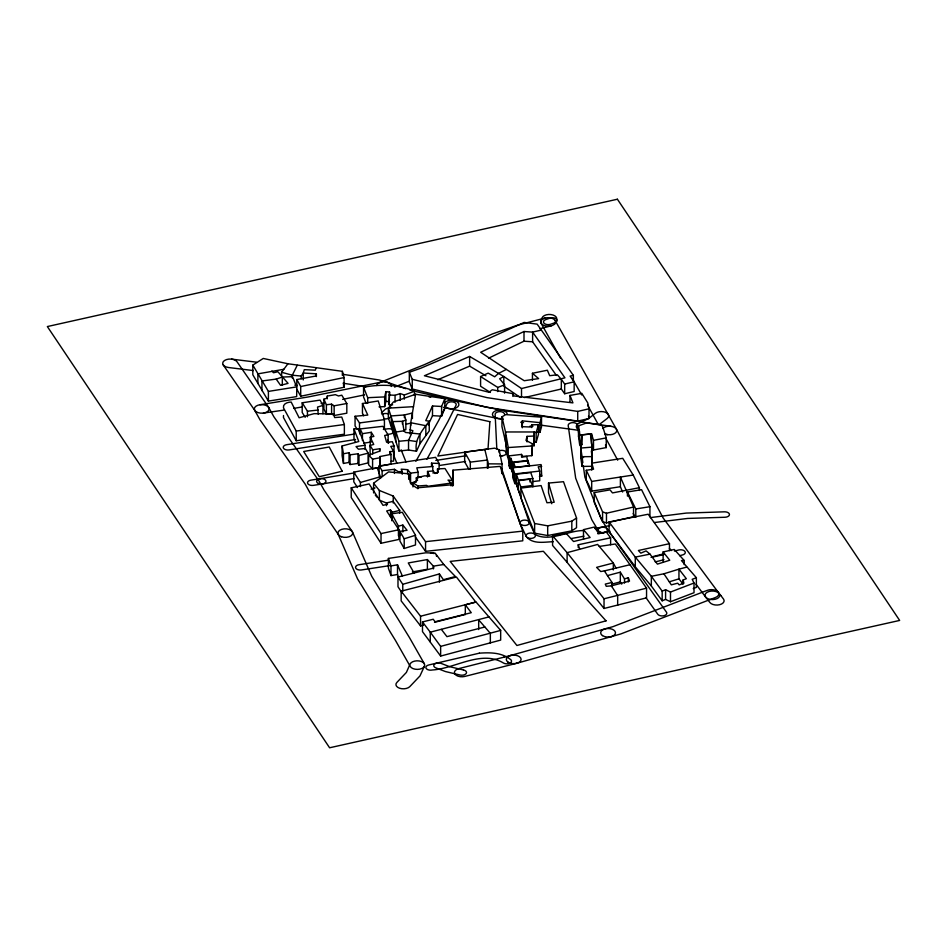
<?xml version="1.0" encoding="UTF-8"?>
<svg xmlns="http://www.w3.org/2000/svg" width="947" height="947" viewBox="0 0 947 947"><rect width="100%" height="100%" fill="white"/><g stroke="black" fill="none" stroke-linecap="round" stroke-linejoin="round"><path stroke-width="1.42" d="M591.958 466.315L592.053 447.126L590.455 434.034L581.849 434.933L580.748 457.732L582.074 466.386L591.958 466.315L592.053 447.126L580.748 448.038L582.074 456.691L582.074 466.386M531.338 445.859L534.191 445.706L534.262 431.974L505.509 431.962L501.946 416.869L505.757 414.608L541.53 417.177L541.53 426.872L539.956 432.341L537.02 432.045M534.191 445.706L534.262 431.974L536.144 432.59L536.144 442.285L534.262 441.657M327.686 414.289L331.592 413.863L334.137 415.508L346.815 413.2L346.815 403.505L341.772 395.183L338.517 395.976L335.368 394.662L327.307 396.047L327.177 398.166L323.91 399.196L323.91 408.879L326.384 414.443L326.384 404.748L323.91 399.196M581.233 451.908L580.748 457.732L583.577 457.508M541.53 417.177L539.956 422.646L522.33 420.859L521.702 426.671L531.764 427.038L531.705 424.824L538.464 424.67L538.464 434.353L536.144 442.285M409.98 433.892L410.749 422.729L415.603 394.272L444.853 398.651L444.853 408.346L441.598 416.171L432.507 415.662L428.21 424.99M283.496 415.532L283.473 417.532L296.222 440.746L344.365 434.211L344.365 424.516L341.737 417.047L334.646 417.556L333.581 413.886L314.073 413.673L299.122 417.769L291.191 402.073C287.924 402.025 282.644 403.647 283.473 407.837L296.222 431.051L296.222 440.746M388.14 443.291L388.14 434.981L382.872 426.316L360.168 428.92L362.429 433.69L371.271 432.294L373.887 436.413L370.253 437.206L373.734 444.439L370.088 445.457L372.716 449.778L379.83 448.736L379.51 451.186L368.608 455.164L368.608 464.847L372.585 468.836L379.865 467.463M379.865 466.078L380.043 456.537L390.993 454.359L389.927 451.577L393.597 451.447L393.597 461.142L391.147 461.225M392.65 404.854L389.051 404.677L389.548 391.987L385.879 391.667L384.671 396.911L384.671 406.606L379.025 406.867M389.051 404.677L389.548 391.987M384.671 406.606L385.879 401.362L385.879 391.667M534.191 436.011L527.053 436.389L526.011 440.414L532.474 443.823L531.812 455.661L521.785 456.466M536.144 432.59L538.464 424.67M531.812 455.661L532.474 443.823M301.205 378.812L301.205 376.054L303.241 373.023L316.381 373.828L315.671 376.066L296.849 379.534L296.66 396.592L268.403 401.102L252.825 374.787L252.825 365.104L263.254 358.451L287.924 363.755L342.376 371.331L344.092 377.557L344.092 387.252L300.708 396.225L296.849 389.229M316.215 367.59L315.315 370.159L304.295 369.673L303.241 373.023L303.241 379.948M441.598 416.171L441.598 406.476L444.853 398.651M424.481 666.167L419.935 675.969L409.743 686.693A7.422 4.285 0 0 1 399.598 688.232A7.422 4.285 0 0 1 396.923 682.385L406.381 672.441L410.098 664.048A7.422 4.285 0 0 1 421.379 661.527A7.422 4.285 0 0 1 421.782 668.511A7.422 4.285 0 0 1 410.24 666.439L395.455 640.421L357.564 578.901L338.115 534.144M441.598 406.476L432.507 405.967L425.759 420.622L429.251 421.261L429.251 430.956L419.935 443.717L416.479 451.222L408.536 450.038L398.912 450.985L388.353 417.84L388.353 408.145L393.407 401.99L415.603 394.272M416.479 451.222C414.111 439.337 422.599 429.974 429.251 421.261M297.24 365.258L292.292 375.213L292.292 377.983M415.863 461.343L438.875 420.101L446.996 403.777A4.699 2.711 0 0 1 452.808 401.919A4.699 2.711 0 0 1 456.028 405.28L447.824 421.758L426.908 459.188M281.602 376.421L281.602 372.266L287.924 363.755M381.404 412.916L385.618 408.938L390.981 407.257M579.694 444.747L578.487 436.176L578.487 426.481L579.517 425.487L586.749 422.895L600.599 424.978L602.541 426.138L606.246 437.893L606.246 447.588L593.497 449.991L591.508 443.468L591.508 433.773L579.694 435.052L579.694 444.747L582.346 444.474M578.487 436.176L579.517 435.17L579.517 431.027M373.592 492.949L373.592 483.254L388.53 471.902L408.666 473.784L410.678 483.692L416.573 487.883L453.364 484.651L452.974 470.162L500.17 466.398L522.768 531.125L522.768 540.808L425.558 551.355L415.354 536.949M548.526 483.065L554.184 502.253L546.952 502.75L541.092 485.574L520.874 488.107L534.629 523.49L547.686 525.834L571.81 521.158L576.534 518.021L563.501 481.703L548.526 483.065L548.526 492.76L551.758 503.721M520.933 486.983L532.427 485.491L529.941 479.194L518.435 480.674L520.933 486.983L520.874 497.802L534.629 533.185L547.686 535.529L571.81 530.853L576.534 527.716L576.534 518.021M599.629 424.268L607.335 418.349A7.422 4.285 0 0 0 605.678 412.371A7.422 4.285 0 0 0 595.32 413.33L588.927 418.325L579.138 423.143A7.422 4.285 0 0 0 577.848 429.157M412.963 486.947L412.963 482.792L417.532 480.307L416.313 477.856L424.741 475.808L429.772 476.211L427.535 471.428L433.3 470.955L435.111 473.5L438.343 472.044L437.49 468.919L445.019 468.54L452.477 480.413L452.477 485.953M573.361 380.895L573.361 375.355L570.118 376.101L574.154 381.83L574.154 391.525L564.672 393.739L564.672 384.044L561.322 379.321L557.369 374.799L549.698 375.699L547.366 370.218L532.439 373.272L538.618 378.611L524.236 380.718L506.373 369.425L498.43 373.473L494.689 376.788L488.178 373.13L480.591 376.551L480.591 386.246L490.38 392.46M573.361 375.355L541.341 330.077L532.616 332.101L523.999 331.509L480.662 352.272L506.373 369.425M488.545 358.191L523.999 341.204L532.616 341.796L556.445 375.486M532.616 341.796L532.616 332.101L564.945 377.817L521.513 388.542L503.828 376.515L469.629 356.463L424.41 375.746L488.877 392.236L492.286 389.773L512.883 393.668L514.032 395.988L572.935 402.889L569.987 395.42L581.813 393.336L587.756 402.901L589.01 408.808L589.01 418.503L577.729 421.107L487.018 407.317L412.265 388.992L409.329 381.949L409.329 372.254L420.918 368.17L463.77 349.834L524.129 322.43L537.15 324.134L541.341 330.077M437.715 379.771L469.629 366.146L485.906 375.77M694.021 583.021L694.021 592.715L670.488 601.736L665.587 599.415L662.166 600.812L662.166 591.117L665.587 589.721L670.488 592.041L694.021 583.021L692.21 579.315L696.365 577.706L681.461 560.588L684.184 560.47L684.184 564.625M408.82 381.392L394.591 387.063M379.688 382.588L424.114 364.773L492.452 333.936L517.346 325.235L545.152 318.026M391.277 425.629L391.277 415.934L404.369 414.964L405.849 419.971L402.428 421.32L392.768 421.604L388.353 408.145L413.496 406.665M403.564 430.565L405.849 429.666L405.849 419.971M686.753 567.099L678.952 569.159L678.952 578.854L683.059 584.157L683.083 580.002L686.338 578.712L678.952 569.159L663.894 573.787L651.335 576.297L635.271 557.085L609.087 521.975L648.186 514.233L669.47 543.673L669.47 550.598M693.24 588.608L696.365 587.389L696.365 577.706M480.591 376.551L497.72 387.43L504.585 384.849L499.673 378.764L503.828 376.515L503.828 384.825M389.051 394.982L395.053 395.29L400.226 393.573L404.31 394.994L414.443 391.265L414.443 395.408M261.94 390.673L261.94 380.978L276.181 379.096L282.313 377.06L292.516 376.657L296.66 386.897L268.403 391.407L252.825 365.104M415.496 535.256L415.496 544.951L404.203 548.479L404.203 538.796L415.496 535.256L402.309 512.28L391.75 513.783L391.75 520.708M624.523 583.056L624.523 578.901L628.334 577.717L629.518 581.079L611.36 585.862L606.258 586.3L605.287 584.086L611.999 582.464L611.999 586.619M669.363 581.801L678.952 578.854M616.012 568.093L613.301 563.027L597.628 544.442L567.111 552.657L552.575 535.753L566.223 533.445L573.574 541.53L590.123 537.517L583.494 529.645L594.396 527.041L598.788 533.658L606.435 532.143L610.614 537.813L610.614 544.738M305.194 417.296L302.2 412.478L302.2 402.783L320.086 400.108L322.939 405.434L317.553 407.032L318.239 414.194M353.799 472.127L360.44 482.449L380.374 476.755L377.226 467.735L353.799 472.127L353.799 481.822L357.493 487.551M371.07 489.102L375.059 487.965M489.019 616.899L430.258 632.182L422.492 621.942L433.205 619.255L435.087 621.753L471.275 612.697L465.308 604.837L476.045 602.02L500.667 630.406L500.667 640.101L440.639 656.07L422.492 631.637L422.492 621.942M500.667 630.406L440.639 646.375L430.258 632.182L430.258 641.877M414.123 572.982L408.275 562.956L427.393 559.559L433.359 566.152L433.785 568.046L397.989 577.043L402.759 584.299L439.42 573.918L443.362 579.694L455.424 576.534L443.752 564.495L435.075 553.06L425.736 552.811L388.4 558.422L388.4 568.117L390.981 575.598L397.515 574.509L398.592 576.983M604.802 628.938L510.504 655.513M611.324 636.633L516.896 663.243M604.825 628.926L612.993 626.642L707.255 590.36A7.422 4.285 0 0 1 717.566 591.508A7.422 4.285 0 0 1 715.589 597.45L620.711 633.969L611.3 636.644M365.057 445.268L356.025 446.558L358.416 449.209L365.341 448.499L368.17 453.163L368.17 462.858L358.972 465.143L357.954 463.474L350.059 464.527L349.052 462.42L343.477 463.45L342.104 455.661L342.104 445.966L358.783 441.515L353.989 428.955L358.226 428.707L365.057 445.268L365.057 449.423M613.301 569.952L613.301 563.027L596.586 567.36L600.741 571.55L604.375 570.899L607.465 575.598L620.321 572.166L624.523 578.901M611.75 584.145L620.321 581.86L621.717 584.11M392.129 520.519L392.129 512.209L390.495 509.96L386.66 510.978L398.888 529.752L398.888 539.435L381.025 543.27L351.23 497.518L351.23 487.823L369.129 483.976L383.038 505.355L387.477 504.218L386.542 502.928L393.1 501.342L399.693 510.386L399.693 513.144M539.885 328.775L551.213 325.839M646.552 588.158L604.032 598.776L567.111 552.657L567.111 562.352L604.032 608.471L646.552 597.853L646.552 588.158L615.349 544.004L599.297 546.431M401.161 591.165L456.442 577.031L475.82 602.067L420.551 616.213L401.161 591.165L401.161 600.86L420.551 625.908L423.345 625.198M663.03 553.995L653.063 556.552A4.699 2.711 0 0 0 651.572 557.156M674.418 551.083L678.691 549.994A4.699 2.711 0 0 1 684.894 551.379A4.699 2.711 0 0 1 682.491 554.954L679.65 555.688M663.989 559.689L656.875 561.512A4.699 2.711 0 0 1 655.087 561.737M434.519 622.333L465.261 614.473M503.84 657.206L458.857 668.582A7.422 4.285 0 0 0 455.034 674.228A7.422 4.285 0 0 0 464.799 676.43L516.695 663.302M490.345 643.049L490.345 633.354L484.876 627.009L446.948 636.644L441.373 629.4M503.84 657.206L510.717 655.454M343.477 463.45L343.477 453.755L349.052 452.725L350.059 454.832L357.954 453.779L358.972 455.448L368.17 453.163M405.707 424.327L411.069 423.037M392.129 512.209L399.693 510.386M604.375 570.899L629.992 564.72M564.672 384.044L574.154 381.83M524.354 397.586L561.322 389.004L564.672 393.739M409.329 372.254L412.265 379.309L487.018 397.633L577.729 411.412L589.01 408.808M391.75 513.783L398.438 526.118L402.866 525.088L407.056 530.296L399.942 531.35L399.942 541.045L404.203 548.479M400.652 535.304L398.438 535.813L398.438 526.118M639.426 487.681L612.496 492.925L610.046 489.871L594.207 492.618L602.576 511.889L606.471 513.238L633.543 507.036L620.392 477.028L591.697 481.431L586.276 470.28L593.568 469.179L591.757 463.166L622.724 458.324L633.223 475.051L639.426 487.681L639.426 490.451M594.207 492.618L594.207 502.312L602.576 521.584L606.471 522.922L633.543 516.731L633.543 507.036M663.125 561.642L663.125 551.947L674.288 549.449L684.184 560.47M669.47 543.673L638.385 550.515L640.835 553.143L646.079 550.882L649.997 554.137L657.419 564.116L669.742 560.245L663.125 551.947M651.098 557.404L663.823 554.611M381.286 382.103L308.012 396.994L260.011 404.736M364.583 394.887L342.625 399.374M351.23 487.823L381.025 533.575L398.888 529.752M578.238 547.544L578.238 544.774L610.614 537.813M609.904 525.561L594.846 528.533M610.152 531.279L597.711 533.694M296.849 379.534L300.708 386.53L344.092 377.557M283.804 369.294L257.892 373.864L257.892 383.559M366.146 403.469L363.553 396.935L363.553 387.24C380.102 384.115 398.971 384.364 414.443 391.265M649.997 554.137L635.271 557.085L635.271 566.78L651.335 585.992L662.166 600.812M319.778 478.744L354.805 472.849M322.773 483.881L354.403 478.543M321.163 403.505L324.028 402.96M650.269 517.607L686.303 513.073L724.467 511.83A4.699 2.711 0 0 1 729.439 514.375A4.699 2.711 0 0 1 725.035 517.251L687.581 518.447L654.472 522.519M368.608 455.164L372.585 459.141L379.865 457.768M593.497 449.991L593.497 440.308L606.246 437.893M326.384 404.748L331.592 404.168L334.137 405.813L346.815 403.505M583.754 530.557C568.342 530.273 549.047 542.726 534.653 534.215A4.699 2.711 0 0 0 526.769 534.25A4.699 2.711 0 0 0 530.024 538.393A4.699 2.711 0 0 0 535.268 534.996L529.136 522.081M571.266 538.523L583.932 536.215M412.371 571.917L427.393 569.254L427.393 559.559M283.591 410.158L263.42 413.07M293.665 408.417L302.294 406.926M388.4 558.422L390.981 565.915L397.515 564.814L402.345 575.942M388.365 560.198L359.067 564.708A4.699 2.711 0 0 0 355.693 568.022A4.699 2.711 0 0 0 361.411 569.964L389.406 565.667M363.636 415.78L362.452 413.212L362.452 403.517L378.22 400.972L384.423 419.616L384.423 429.311M627.435 496.133L627.435 491.978L641.569 489.694L649.938 506.692L649.938 516.375M627.435 491.978L635.792 508.965L649.938 506.692M354.521 434.022L286.681 444.699A4.699 2.711 0 0 0 283.39 448.038A4.699 2.711 0 0 0 289.155 449.932L355.551 439.491M383.381 429.476L387.714 428.802A4.699 2.711 0 0 1 393.478 430.707A4.699 2.711 0 0 1 390.188 434.034L387.299 434.484M363.684 443.184L371.271 441.989M320.039 478.697L310.971 480.129A4.699 2.711 0 0 0 307.692 483.467A4.699 2.711 0 0 0 313.457 485.361L322.525 483.929M443.752 564.495L433.359 566.152L433.359 568.922M419.935 443.717L419.935 434.022L405.423 432.448L404.026 430.79L395.751 432.069L395.751 441.752M468.895 469.321L464.646 461.828L464.646 452.133L494.654 448.156L499.14 449.801L502.04 463.947L502.04 473.642L501.46 470.813M435.798 460.431L465.995 455.756M439.621 465.462L465.522 461.449M500.063 456.099L502.94 455.661M633.223 475.051L620.392 477.028L620.392 486.722L622.617 492.026M586.276 470.28L586.276 479.975L591.697 491.126L620.392 486.722M379.108 474.258L379.108 465.948L435.644 457.342L439.077 463.45L439.077 468.99M450.997 485.87L450.997 483.1L428.127 486.261L426.541 485.373L417.899 485.989L412.963 482.792M296.222 431.051L344.365 424.516M362.452 403.517L367.791 415.082L355.066 416.266L359.505 422.93L384.423 419.616M388.14 434.981L384.671 435.442L386.601 442.237L392.366 441.752L394.023 445.978L394.023 455.673M464.646 452.133L470.316 462.124L487.397 460.029L487.397 468.339M508.93 455.874L509.841 458.455L510.907 458.336L512.303 462.231L512.303 471.926L510.907 468.031L509.841 468.149L508.93 465.569L508.93 455.874L521.572 454.406L522.507 457.01L526.733 456.513L528.13 463.154M512.303 462.231L528.13 460.384M508.93 465.569L511.735 465.237M379.108 465.948L382.138 470.718L394.449 469.31L398.367 471.724L402.226 471.488L402.226 474.258M532.853 478.566L530.782 472.6L516.352 474.222L518.423 480.2L532.853 478.566L532.853 486.876M513.617 462.515L528.024 460.905L529.645 465.675L515.263 467.285L513.617 462.515L513.617 468.055M517.642 483.266L514.848 483.586L512.729 477.489L512.729 467.794L541.092 464.586L541.72 476.104L539.388 476.365M541.72 466.409L538.227 466.8L539.707 471.085L539.707 480.78L532.972 481.538M539.707 471.085L514.848 473.891L512.729 467.794M402.226 471.488L401.197 469.156L407.601 469.665L410.572 473.109L418.089 472.269L418.089 477.809M415.591 482.248L410.572 482.804L410.572 473.109M302.2 402.783L307.444 411.211L318.239 410.039M394.023 445.978L390.768 446.345L393.597 451.447M373.592 483.254L379.38 490.463L393.242 496.062L425.558 541.66L522.768 531.125M392.768 431.299L392.768 421.604L398.912 441.29L408.536 440.343L416.479 441.527M432.791 470.659L432.791 466.504L416.798 467.83L418.089 472.269M416.798 477.525L421.166 477.158M531.812 445.966L508.231 447.552L505.509 431.962L505.509 441.657L508.231 457.247L508.231 447.552M363.553 387.24L367.708 397.693L384.671 396.911M553.273 541.731C544.596 541.873 533.552 544.572 526.816 537.209M582.074 456.691L591.958 456.62M484.864 449.671L488.321 463.841L502.04 463.947M431.536 465.936L431.536 463.166L439.077 463.45M432.791 472.908L436.567 473.05M452.477 480.413L448.026 480.105L450.997 483.1M530.083 426.055L532.948 426.257M385.879 401.362L389.548 401.67M301.205 376.054L292.292 375.213L281.602 372.266M294.837 385.145L297.382 385.382M579.351 430.412L540.867 425.144M231.648 359.138L256.471 362.18M253.311 370.561L228.558 367.519A7.422 4.285 0 0 1 224.439 360.558A7.422 4.285 0 0 1 237.01 361.754L268.498 407.163M611.111 426.328L502.182 410.276M604.683 434.235L607.607 434.649M520.72 422.232L523.596 422.646M342.565 374.254L379.084 379.972L387.299 382.304M343.027 383.204L365.873 386.778M497.506 418.408L503.07 419.474M453.968 400.486L502.312 410.311M449.044 408.571L497.388 418.385M454.075 400.51L409.968 390.128M443.314 407.352L448.949 408.548M409.98 429.737L412.904 430.731L408.536 440.343L408.536 450.038M387.714 382.434L405.79 388.684M386.944 503.212L379.38 500.158L379.38 490.463M503.828 386.21L520.329 397.444M271.896 370.999L273.494 372.763L277.897 371.733L288.066 383.369L280.596 385.322L276.181 379.096M484.876 627.009L478.685 619.859L478.685 629.554M567.111 562.352L552.575 545.448L552.575 535.753M375.249 495.009L376.894 497.068M254.944 410.643L223.196 364.903M635.271 566.78L609.087 531.669L609.087 521.975M669.387 548.242L671.139 550.609M695.962 584.121L705.479 596.882A7.422 4.285 0 0 0 715.103 599.285A7.422 4.285 0 0 0 719.282 593.733L663.066 517.891L616.438 429.204L555.238 320.619M662.166 591.117L651.335 576.297L651.335 585.992M607.181 528.888L666.475 612.188A4.699 2.711 0 0 1 663.906 615.728A4.699 2.711 0 0 1 657.774 614.26L645.925 597.593M598.492 530.947L600.185 533.327M352.201 531.492L324.004 490.001L319.115 481.171L273.872 416.775L268.782 407.601M338.434 534.7L310.083 492.985L305.23 484.189L260.058 419.912L254.648 410.205M663.894 573.787L671.316 584.832L677.685 583.21L679.188 584.879L683.9 583.163L683.083 580.002M357.291 429.299L355.066 425.961L355.066 416.266M607.465 575.598L611.999 582.464M401.966 592.775L397.989 586.738L397.989 577.043M611.36 585.862L617.669 595.627L617.669 605.322M379.108 475.643L380.623 478.022M607.276 529.03L600.907 518.423L584.903 477.146L583.269 465.581M598.397 530.805L591.816 519.796L575.669 478.164L568.2 425.558A4.699 2.711 0 0 1 572.509 422.634A4.699 2.711 0 0 1 577.563 425.12L581.032 449.695M572.213 378.469L581.718 394.982M587.578 405.138L598.267 424.457M399.942 531.35L404.203 538.796M424.339 663.764L409.447 637.568L371.686 576.261L352.509 532.048M541.116 323.247L560.506 358.096M605.63 437.952L617.693 460.183M633.223 513.44L635.153 517.358M520.069 523.513L526.201 536.428M395.195 434.993L391.573 421.356M401.137 449.825L405.991 461.97M387.619 440.154L388.696 442.853M393.573 455.045L396.829 463.166M520.933 496.678L518.435 490.368L518.423 480.2M355.433 442.415L353.989 438.65L353.989 428.955M431.536 463.166L432.791 466.504M518.423 489.895L516.352 483.917L516.352 474.222M529.219 522.259L510.824 467.475M519.998 523.324L501.567 468.422M541.092 474.281L541.72 476.104M578.238 544.774L579.623 548.881M591.508 433.773L593.497 440.308M506.349 452.571L510.007 464.764M605.464 444.948L606.246 447.588M343.406 384.766L344.092 387.252M505.509 441.657L501.946 426.564L501.946 416.869M588.513 416.135L589.01 418.503M342.104 445.966L343.477 453.755M404.026 430.79L402.428 421.32L402.428 424.09M578.487 426.481L579.694 435.052M582.05 456.916L582.867 462.692M591.342 450.997L592.053 456.821M505.58 435.762L506.42 452.962M496.808 448.819L495.151 414.419A4.699 2.711 0 0 1 499.72 411.637A4.699 2.711 0 0 1 504.55 414.265M453.128 485.645L452.974 470.162M670.488 592.041L670.488 601.736M665.587 589.721L665.587 599.415M635.792 508.965L635.792 517.275M628.334 577.717L628.334 581.872M620.321 572.166L620.321 581.86M606.471 513.238L606.471 522.922M604.032 598.776L604.032 608.471M602.576 511.889L602.576 521.584M591.757 463.166L591.757 470.091M591.697 481.431L591.697 491.126M583.494 529.645L583.494 539.34M581.849 434.933L581.849 444.628M577.729 411.412L577.729 421.107M571.81 521.158L571.81 530.853M569.987 395.42L569.987 402.345M561.322 379.321L561.322 389.004M547.686 525.834L547.686 535.529M539.956 422.646L539.956 432.341M534.629 523.49L534.629 533.185M532.439 373.272L532.439 380.197M531.705 424.824L531.705 427.594M529.941 479.194L529.941 481.964M528.024 460.905L528.024 463.675M527.053 436.389L527.053 441.929M523.999 331.509L523.999 341.204M522.33 420.859L522.33 427.784M521.572 454.406L521.572 457.176M521.513 388.542L521.513 396.852M514.848 473.891L514.848 483.586M512.883 393.668L512.883 396.438M510.907 458.336L510.907 468.031M509.841 458.455L509.841 468.149M504.585 384.849L504.585 393.159M499.14 449.801L499.14 452.571M497.72 387.43L497.72 391.585M488.321 463.841L488.321 467.996M470.316 462.124L470.316 469.049M469.629 356.463L469.629 366.146M465.308 604.837L465.308 614.532M440.639 646.375L440.639 656.07M439.42 573.918L439.42 582.227M437.49 468.919L437.49 473.074M432.507 405.967L432.507 415.662M427.535 471.428L427.535 476.968M425.842 435.383L425.842 425.688L410.749 422.729L410.749 425.499M425.558 541.66L425.558 551.355M420.551 616.213L420.551 625.908M417.899 485.989L417.899 488.759M416.313 477.856L416.313 482.011M412.407 418.562L412.407 413.022L404.369 414.964L404.369 417.734M412.265 379.309L412.265 388.992M408.666 473.784L408.666 479.324M407.601 469.665L407.601 473.82M404.31 394.994L404.31 399.149M402.866 525.088L402.866 532.013M402.759 584.299L402.759 591.212M400.226 393.573L400.226 400.498M398.912 441.29L398.912 450.985M397.515 564.814L397.515 574.509M395.053 395.29L395.053 402.203M394.449 469.31L394.449 473.464M393.242 496.062L393.242 502.987M390.993 454.359L390.993 464.054L380.043 466.22L380.043 456.537M390.981 565.915L390.981 575.598M390.495 509.96L390.495 516.884M389.927 451.577L389.927 454.347M386.542 502.928L386.542 505.698M382.138 470.718L382.138 476.258M381.025 533.575L381.025 543.27M379.83 448.736L379.83 451.506M372.716 449.778L372.716 453.933M372.585 459.141L372.585 468.836M371.271 432.294L371.271 437.834M370.253 437.206L370.253 446.901M370.088 445.457L370.088 455.152M367.708 397.693L367.708 403.233M362.429 433.69L362.429 440.615M360.44 482.449L360.44 486.604M360.168 428.92L360.168 434.46M359.505 422.93L359.505 432.625M358.972 455.448L358.972 465.143M357.954 453.779L357.954 463.474M350.059 454.832L350.059 464.527M349.052 452.725L349.052 462.42M342.376 371.331L342.376 375.486M334.137 405.813L334.137 415.508M331.592 404.168L331.592 413.863M327.307 396.047L327.307 398.817M322.939 405.434L322.939 413.744M316.381 373.828L316.381 376.598M307.444 411.211L307.444 416.751M300.708 386.53L300.708 396.225M282.313 377.06L282.313 385.37M268.403 391.407L268.403 401.102M376.563 385.488A7.422 4.285 0 0 1 384.754 381.854A7.422 4.285 0 0 1 391.3 386.471M390.152 417.154A4.699 2.711 0 0 1 384.091 418.728M382.055 414.514A4.699 2.711 0 0 1 388.649 414.052M429.027 396.864A4.699 2.711 0 0 1 430.636 397.373M499.211 450.748A4.699 2.711 0 0 1 506.396 452.761A4.699 2.711 0 0 1 500.04 455.566M430.518 553.32A4.699 2.711 0 0 1 434.093 553.569M436.318 555.191A4.699 2.711 0 0 1 436.46 556.244M602.789 428.494A7.422 4.285 0 0 1 612.792 426.683A7.422 4.285 0 0 1 615.941 432.459A7.422 4.285 0 0 1 605.938 434.294M503.058 418.207A7.422 4.285 0 0 1 492.795 415.674A7.422 4.285 0 0 1 498.477 410.134A7.422 4.285 0 0 1 507.261 414.111M444.51 403.102A7.422 4.285 0 0 1 455.696 400.995A7.422 4.285 0 0 1 456.336 407.778A7.422 4.285 0 0 1 444.818 406.381M540.891 322.714A21.828 12.607 0 0 1 542.098 317.849A7.422 4.285 0 0 1 550.894 314.546A7.422 4.285 0 0 1 556.611 319.624A21.828 12.607 0 0 1 554.303 324.359M489.883 421.687L488.013 448.961L437.822 456.052L457.579 414.443L489.883 421.687M549.911 318.133L545.709 319.624A4.699 2.711 0 0 0 544.182 323.353A4.699 2.711 0 0 0 550.645 324.241L554.847 322.749A4.699 2.711 0 0 0 556.386 319.021A4.699 2.711 0 0 0 549.911 318.133M606.033 620.841L516.92 645.499L450.192 561.405L543.365 551.296L606.033 620.841M342.187 471.215L319.269 476.708L303.691 451.494L329.213 446.996L342.187 471.215M479.36 653.17L428.813 664.96A4.699 2.711 0 0 0 426.209 668.487A4.699 2.711 0 0 0 432.329 669.991C455.164 668.582 481.431 649.559 503.508 663.042A4.699 2.711 0 0 0 510.149 663.042A4.699 2.711 0 0 0 510.149 659.207C501.342 652.4 489.895 652.436 479.36 653.17M617.397 199.225L47.35 326.561L329.603 747.775L899.65 620.439L617.397 199.225M463.438 669.955L449.707 666.712L441.48 663.551A4.699 2.711 0 0 0 434.862 663.894A4.699 2.711 0 0 0 435.442 667.706L445.445 671.553L460.218 675.057A4.699 2.711 0 0 0 466.244 673.435A4.699 2.711 0 0 0 463.438 669.955M720.762 595.45L719.057 593.438A7.422 4.285 0 0 0 709.137 591.461A7.422 4.285 0 0 0 705.716 597.19L709.895 602.493A7.422 4.285 0 0 0 719.673 604.707A7.422 4.285 0 0 0 723.496 599.06L720.762 595.45M341.547 536.783A7.422 4.285 0 0 0 352.734 533.137A7.422 4.285 0 0 0 341.678 529.361A7.422 4.285 0 0 0 341.547 536.783M255.95 411.602A7.422 4.285 0 0 0 268.652 410.442A7.422 4.285 0 0 0 260.555 404.677A7.422 4.285 0 0 0 255.95 411.602M600.256 532.19A4.699 2.711 0 0 0 607.524 530.083A4.699 2.711 0 0 0 600.729 527.491A4.699 2.711 0 0 0 600.256 532.19M521.513 524.827A4.699 2.711 0 0 0 529.219 523.324A4.699 2.711 0 0 0 523.099 520.223A4.699 2.711 0 0 0 521.513 524.827M507.912 662.06A7.422 4.285 0 0 0 520.613 660.935A7.422 4.285 0 0 0 512.576 655.146A7.422 4.285 0 0 0 507.912 662.06M602.47 635.591A7.422 4.285 0 0 0 615.077 634.182A7.422 4.285 0 0 0 606.648 628.583A7.422 4.285 0 0 0 602.47 635.591M318.441 483.479A4.699 2.711 0 0 0 325.946 481.656A4.699 2.711 0 0 0 319.459 478.815A4.699 2.711 0 0 0 318.441 483.479M542.43 324.643A7.422 4.285 0 0 0 555.12 323.46A7.422 4.285 0 0 0 546.999 317.707A7.422 4.285 0 0 0 542.43 324.643"/></g></svg>
